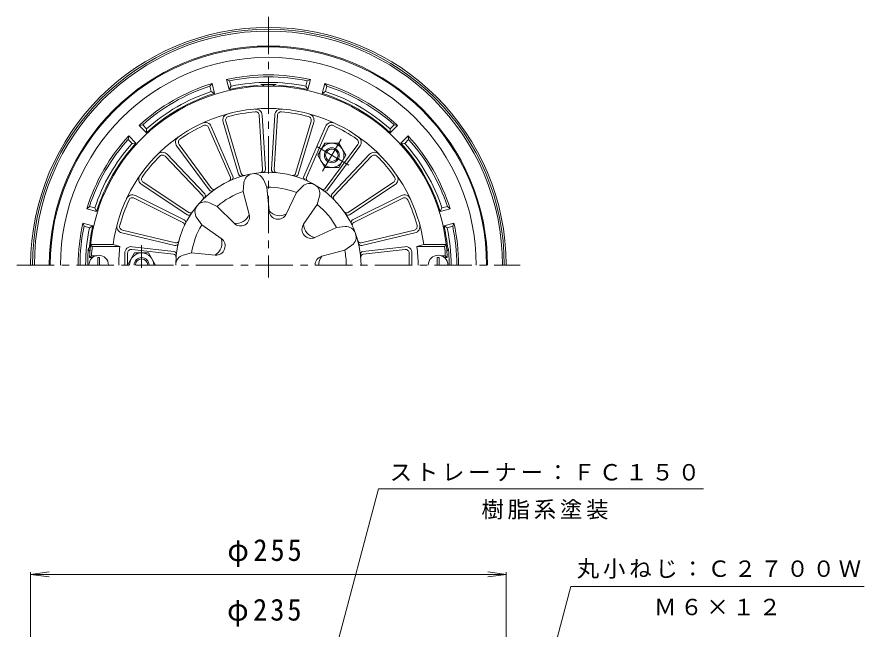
# Model space of a CAD drawing. Units: millimetres, scale not verified. Extents: x -366 to 302, y -461 to 463.
# Drawn here: x -179.7 to 274.6, y 134.6 to 462.9 of the extents above; entities that cross this region are included whole.
import ezdxf

# ---------------------------------------------------------------- set-up
doc = ezdxf.new("R2010")
doc.units = ezdxf.units.MM
doc.header["$LTSCALE"] = 4
doc.linetypes.add('CHAIN1', pattern=[8, 5, -1, 1, -1])
for name, color, linetype, lineweight in [('0-0_通り芯', 3, 'Continuous', 9), ('0-1_ピット', 2, 'Continuous', 9), ('0-2_本体（蓋）', 6, 'Continuous', 5), ('0-4_寸法', 7, 'Continuous', 9), ('0-5_文字', 7, 'Continuous', 9)]:
    doc.layers.add(name, color=color, linetype=linetype, lineweight=lineweight)
doc.styles.add('ＭＳ ゴシック', font='')
doc.styles.get('ＭＳ ゴシック').set_extended_font_data('MS Gothic')

msp = doc.modelspace()

# ---------------------------------------------------------------- linework, layer by layer
at = {"layer": '0-0_通り芯', "linetype": 'CHAIN1'}
for p, q in [((-44.861, 462.906), (-44.861, 323.15)), ((-179.709, 329.808), (90.151, 329.808))]:
    msp.add_line(p, q, dxfattribs=at)
at = {"layer": '0-0_通り芯'}
for radius in [127.5, 126.5, 125.5]:
    msp.add_arc((-44.861, 329.808), radius, 0, 180, dxfattribs=at)
at = {"layer": '0-1_ピット'}
for p, q in [((-75.104, 427.222), (-76.275, 425.798)), ((-73.679, 421.905), (-75.104, 427.222)), ((-65.951, 423.975), (-67.376, 429.292)), ((-65.65, 428.645), (-67.376, 429.292)), ((-64.872, 425.743), (-65.65, 428.645)), ((-24.849, 425.743), (-24.071, 428.645)), ((-22.345, 429.292), (-24.071, 428.645)), ((-23.77, 423.975), (-22.345, 429.292)), ((-16.042, 421.905), (-14.618, 427.222)), ((-13.446, 425.798), (-14.618, 427.222)), ((-75.498, 422.896), (-76.275, 425.798)), ((-73.679, 421.905), (-75.498, 422.896)), ((-64.872, 425.743), (-65.951, 423.975)), ((-23.77, 423.975), (-24.849, 425.743)), ((-14.224, 422.896), (-16.042, 421.905)), ((-14.224, 422.896), (-13.446, 425.798)), ((-112.283, 405.009), (-114.102, 404.706)), ((-110.209, 400.814), (-114.102, 404.706)), ((-110.159, 402.884), (-112.283, 405.009)), ((20.438, 402.884), (22.562, 405.009)), ((20.488, 400.814), (24.38, 404.706)), ((24.38, 404.706), (22.562, 405.009)), ((-110.159, 402.884), (-110.209, 400.814)), ((20.488, 400.814), (20.438, 402.884)), ((-119.758, 399.049), (-120.062, 397.231)), ((-117.937, 395.106), (-120.062, 397.231)), ((-115.866, 395.157), (-119.758, 399.049)), ((26.145, 395.157), (30.037, 399.049)), ((28.216, 395.106), (30.34, 397.231)), ((30.34, 397.231), (30.037, 399.049)), ((-115.866, 395.157), (-117.937, 395.106)), ((28.216, 395.106), (26.145, 395.157)), ((-140.851, 361.223), (-142.274, 360.051)), ((-136.957, 358.627), (-142.274, 360.051)), ((-137.949, 360.445), (-140.851, 361.223)), ((-137.949, 360.445), (-136.957, 358.627)), ((47.236, 358.626), (48.227, 360.445)), ((47.236, 358.626), (52.553, 360.051)), ((48.227, 360.445), (51.13, 361.223)), ((52.553, 360.051), (51.13, 361.223)), ((-139.028, 350.899), (-144.345, 352.324)), ((-143.698, 350.598), (-144.345, 352.324)), ((-140.796, 349.82), (-143.698, 350.598)), ((-140.796, 349.82), (-139.028, 350.899)), ((49.306, 350.899), (54.623, 352.324)), ((51.074, 349.82), (49.306, 350.899)), ((51.074, 349.82), (53.977, 350.598)), ((53.977, 350.598), (54.623, 352.324))]:
    msp.add_line(p, q, dxfattribs=at)
at = {"layer": '0-1_ピット', "color": 4, "linetype": 'CHAIN1'}
for p, q in [((-15.83, 380.091), (-5.583, 397.839)), ((-1.647, 383.379), (-19.769, 393.841)), ((-112.861, 340.447), (-112.861, 328.292))]:
    msp.add_line(p, q, dxfattribs=at)
at = {"layer": '0-1_ピット', "color": 4}
for p, q in [((-7.111, 395.193), (-3.358, 388.693)), ((-14.611, 382.203), (-18.363, 388.703)), ((-3.358, 388.693), (-7.105, 382.203)), ((-14.611, 382.203), (-7.105, 382.203)), ((-120.361, 329.808), (-116.608, 336.308)), ((-116.608, 336.308), (-109.113, 336.308)), ((-105.361, 329.808), (-109.113, 336.308))]:
    msp.add_line(p, q, dxfattribs=at)
msp.add_lwpolyline([(-7.111, 395.193), (-14.616, 395.193), (-18.363, 388.703)], dxfattribs=at)
for centre, radius in [((-10.863, 388.693), 6.5), ((-10.861, 388.698), 4), ((-10.861, 388.698), 3.324)]:
    msp.add_circle(centre, radius, dxfattribs=at)
at = {"layer": '0-1_ピット'}
for centre, radius, start, end in [((-44.861, 329.808), 117.5, 0, 180), ((-44.861, 329.808), 117, 0, 180), ((-44.861, 329.808), 111.441, 0, 180), ((-44.861, 329.808), 102, 77.24745, 102.75252), ((-44.861, 329.808), 102, 107.24745, 132.75252), ((-44.861, 329.808), 101, 78.1216, 101.87843), ((-44.861, 329.808), 98, 78.21725, 101.78276), ((-44.861, 329.808), 102, 47.24745, 72.75252), ((-44.861, 329.808), 101, 108.1216, 131.87843), ((-44.861, 329.808), 98, 108.21725, 131.78276), ((-44.861, 329.808), 96.5, 93.64027, 102.62434), ((-50.861, 424.118), 2, 51.83441, 93.64053), ((-44.861, 329.808), 96.917, 87.58473, 92.41527), ((-48.861, 424.641), 2, 34.69341, 92.41542), ((-40.861, 424.641), 2, 87.58458, 145.30659), ((-38.861, 424.118), 2, 86.35947, 128.16559), ((-44.861, 329.808), 96.5, 77.37563, 86.35973), ((-44.861, 329.808), 98, 48.21725, 71.78276), ((-44.861, 329.808), 101, 48.1216, 71.87843), ((-44.861, 329.808), 96.5, 107.37563, 132.62434), ((-44.861, 329.808), 96.5, 47.37563, 72.62434), ((-44.861, 329.808), 102, 137.24745, 162.75252), ((-44.861, 329.808), 101, 138.1216, 161.87843), ((-44.861, 329.808), 102, 17.24745, 42.75252), ((-44.861, 329.808), 101, 18.1216, 41.87843), ((-44.861, 329.808), 98, 138.21725, 161.78276), ((-44.861, 329.808), 96.5, 137.37563, 162.62434), ((-44.861, 329.808), 96.5, 17.37563, 42.62434), ((-44.861, 329.808), 98, 18.21725, 41.78276), ((-44.861, 329.808), 102, 167.24748, 180), ((-44.861, 329.808), 101, 168.12157, 180), ((-44.861, 329.808), 98, 168.21722, 179.99998), ((-44.861, 329.808), 96.5, 167.37566, 173.92558), ((-44.861, 329.808), 96.5, 6.07442, 12.62434), ((-44.861, 329.808), 98, 0, 11.78276), ((-44.861, 329.808), 101, 0, 11.87843), ((-44.861, 329.808), 102, 0, 12.75252), ((-44.861, 329.808), 96.917, 174.55904, 180), ((-139.35, 338.808), 2, 174.55836, 232.28242), ((-138.83, 339.808), 2, 173.92577, 215.73421), ((49.109, 339.808), 2, 324.26579, 6.07423), ((49.629, 338.808), 2, 307.71758, 5.44164), ((-44.861, 329.808), 96.917, 0, 5.44096)]:
    msp.add_arc(centre, radius, start, end, dxfattribs=at)
at = {"layer": '0-1_ピット', "color": 4}
for centre, radius in [((-112.855, 329.808), 6.5), ((-112.861, 329.808), 4), ((-112.861, 329.808), 3.324)]:
    msp.add_arc(centre, radius, 0, 180, dxfattribs=at)
at = {"layer": '0-2_本体（蓋）'}
for p, q in [((-49.738, 410.135), (-47.964, 380.922)), ((-48.241, 410.226), (-46.468, 381.035)), ((-41.481, 410.226), (-43.253, 381.035)), ((-39.983, 410.135), (-41.757, 380.922)), ((-69.189, 406.533), (-60.871, 378.495)), ((-67.751, 406.959), (-59.426, 378.901)), ((-21.97, 406.959), (-30.295, 378.901)), ((-20.532, 406.533), (-28.851, 378.495)), ((-76.917, 403.623), (-65.259, 376.778)), ((-75.541, 404.22), (-63.892, 377.396)), ((-14.18, 404.22), (-25.829, 377.396)), ((-12.804, 403.623), (-24.462, 376.778)), ((-93.963, 393.585), (-76.557, 370.084)), ((-92.758, 394.478), (-75.339, 370.959)), ((3.036, 394.478), (-14.383, 370.959)), ((4.242, 393.585), (-13.164, 370.084)), ((-100.23, 388.207), (-80.093, 366.969)), ((-99.142, 389.239), (-79.02, 368.017)), ((9.42, 389.239), (-10.701, 368.017)), ((10.509, 388.207), (-9.628, 366.969)), ((-112.815, 372.945), (-88.42, 356.814)), ((-111.987, 374.196), (-87.575, 358.053)), ((-58.42, 369.274), (-58.02, 373.845)), ((-45.617, 371.531), (-47.556, 375.69)), ((22.266, 374.196), (-2.147, 358.053)), ((23.093, 372.944), (-1.301, 356.814)), ((-58.42, 369.274), (-55.091, 356.956)), ((-45.617, 371.531), (-44.533, 358.818)), ((-29.88, 368.756), (-35.247, 357.181)), ((-29.88, 368.756), (-26.635, 372.001)), ((-116.865, 365.748), (-90.678, 352.678)), ((-116.195, 367.09), (-90.028, 354.029)), ((-18.621, 362.256), (-17.433, 366.689)), ((26.473, 367.09), (0.307, 354.029)), ((27.143, 365.748), (0.957, 352.677)), ((-72.259, 361.284), (-76.418, 363.223)), ((-72.259, 361.284), (-63.257, 352.242)), ((-18.621, 362.256), (-25.963, 351.82)), ((-80.616, 351.325), (-83.248, 355.084)), ((-80.616, 351.325), (-70.148, 344.029)), ((-8.349, 350.014), (-19.901, 344.597)), ((-8.349, 350.014), (-3.778, 350.415)), ((-123.47, 347.101), (-95.03, 340.287)), ((-123.121, 348.56), (-94.659, 341.74)), ((33.399, 348.56), (4.938, 341.74)), ((33.749, 347.101), (5.309, 340.287)), ((-139.333, 339.808), (-140.228, 340.808)), ((49.612, 339.808), (50.507, 340.808)), ((-139.333, 339.808), (-124.503, 339.808)), ((-121.861, 336.202), (-121.861, 329.808)), ((-120.361, 329.808), (-120.361, 336.202)), ((-118.133, 338.189), (-95.737, 335.628)), ((-117.963, 339.68), (-95.588, 337.12)), ((-86.081, 336.308), (-90.514, 335.121)), ((-86.081, 336.308), (-73.373, 335.168)), ((-3.903, 337.798), (-16.235, 334.523)), ((-3.903, 337.798), (-0.144, 340.43)), ((28.242, 339.68), (5.867, 337.12)), ((28.412, 338.189), (6.016, 335.628)), ((30.639, 329.808), (30.639, 336.202)), ((32.139, 336.202), (32.139, 329.808)), ((49.612, 339.808), (34.782, 339.808)), ((-139.729, 334.808), (-140.777, 333.808)), ((-140.777, 333.808), (-138.761, 333.808)), ((-139.729, 334.808), (-136.961, 334.808)), ((-135.361, 333.808), (-136.361, 333.808)), ((-136.361, 329.808), (-136.361, 333.808)), ((-135.361, 329.808), (-135.361, 333.808)), ((45.639, 333.808), (46.639, 333.808)), ((45.639, 329.808), (45.639, 333.808)), ((46.639, 329.808), (46.639, 333.808)), ((50.008, 334.808), (47.74, 334.808)), ((51.056, 333.808), (49.54, 333.808)), ((50.008, 334.808), (51.056, 333.808))]:
    msp.add_line(p, q, dxfattribs=at)
for points in [[(-140.228, 340.808), (-128.137, 340.808), (-124.503, 339.808)], [(50.507, 340.808), (38.416, 340.808), (34.782, 339.808)]]:
    msp.add_lwpolyline(points, dxfattribs=at)
for centre, radius, start, end in [((-44.861, 329.808), 96, 2.38802, 177.61198), ((-44.861, 329.808), 84, 7.52463, 172.47537), ((-51.734, 410.014), 3.5, 3.47472, 94.89842), ((-37.987, 410.014), 3.5, 85.10176, 176.52547), ((-65.834, 407.528), 3.5, 105.10176, 196.52547), ((-65.834, 407.528), 2, 105.10176, 196.52547), ((-44.861, 329.808), 82.5, 94.89825, 105.10173), ((-51.734, 410.014), 2, 3.47487, 94.89857), ((-37.987, 410.014), 2, 85.10176, 176.52547), ((-44.861, 329.808), 82.5, 74.89825, 85.10173), ((-23.888, 407.528), 2, 343.47487, 74.89857), ((-23.888, 407.528), 3.5, 343.47472, 74.89842), ((-44.861, 329.808), 82.5, 114.89825, 125.10173), ((-78.752, 402.826), 3.5, 23.47472, 114.89842), ((-78.752, 402.826), 2, 23.47487, 114.89857), ((-10.97, 402.826), 3.5, 65.10176, 156.52547), ((-10.97, 402.826), 2, 65.10176, 156.52547), ((-44.861, 329.808), 82.5, 54.89825, 65.10173), ((-91.151, 395.668), 3.5, 125.10176, 216.52547), ((-91.151, 395.668), 2, 125.10176, 216.52547), ((1.429, 395.668), 2, 323.47487, 54.89857), ((1.429, 395.668), 3.5, 323.47472, 54.89842), ((-44.861, 329.808), 82.5, 134.89825, 145.10173), ((-101.682, 386.831), 3.5, 43.47472, 134.89842), ((-101.682, 386.831), 2, 43.47487, 134.89857), ((11.96, 386.831), 3.5, 45.10176, 136.52547), ((11.96, 386.831), 2, 45.10176, 136.52547), ((-44.861, 329.808), 82.5, 34.89825, 45.10173), ((-110.884, 375.864), 3.5, 145.10176, 236.52547), ((-44.861, 329.808), 49.73, 0, 180), ((-65.268, 376.798), 1.5, 293.47458, 23.4751), ((-59.432, 378.922), 1.5, 196.52489, 286.52541), ((-57.988, 379.328), 1.5, 196.52567, 284.84767), ((-52.541, 373.366), 5.5, 24.99896, 175.00104), ((-49.461, 380.831), 1.5, 275.15231, 3.47432), ((-47.966, 380.944), 1.5, 273.47458, 3.4751), ((-41.756, 380.944), 1.5, 176.52489, 266.52541), ((-40.26, 380.831), 1.5, 176.52567, 264.84767), ((-31.733, 379.328), 1.5, 255.15231, 343.47432), ((-30.289, 378.922), 1.5, 253.47458, 343.4751), ((-24.454, 376.798), 1.5, 156.52489, 246.52541), ((21.163, 375.864), 3.5, 303.47472, 34.89842), ((-110.884, 375.864), 2, 145.10176, 236.52547), ((-66.635, 376.181), 1.5, 295.15231, 23.47432), ((-22.746, 368.112), 5.5, 344.99896, 135.00104), ((-23.087, 376.181), 1.5, 156.52567, 244.84767), ((21.163, 375.864), 2, 303.47487, 34.89857), ((-80.109, 366.985), 1.5, 313.47458, 43.4751), ((-75.352, 370.976), 1.5, 216.52489, 306.52541), ((-74.133, 371.851), 1.5, 216.52567, 304.84767), ((-44.861, 329.808), 41.73, 108.96107, 131.03894), ((-44.861, 329.808), 41.73, 68.96107, 91.03893), ((-15.588, 371.851), 1.5, 235.15231, 323.47432), ((-14.37, 370.976), 1.5, 233.47458, 323.4751), ((-9.613, 366.985), 1.5, 136.52489, 226.52541), ((-44.861, 329.808), 82.5, 154.89825, 165.01146), ((-117.758, 363.958), 3.5, 63.47472, 154.89842), ((-117.758, 363.958), 2, 63.47487, 154.89857), ((-78.743, 358.239), 5.5, 64.99896, 215.00104), ((-81.182, 365.937), 1.5, 315.15231, 43.47432), ((-8.539, 365.937), 1.5, 136.52567, 224.84767), ((28.037, 363.958), 3.5, 25.10176, 116.52547), ((28.037, 363.958), 2, 25.10176, 116.52547), ((-44.861, 329.808), 82.5, 14.89825, 25.10173), ((-44.861, 329.808), 41.73, 28.96106, 51.03893), ((-87.593, 358.065), 1.5, 236.52489, 326.52541), ((-86.747, 359.304), 1.5, 236.52567, 324.84767), ((-59.8, 355.683), 4.878, 224.87517, 15.12476), ((-62.185, 359.815), 7.649, 261.94609, 338.05399), ((-39.672, 359.232), 4.878, 184.87517, 335.12476), ((-38.844, 363.93), 7.649, 221.94609, 298.05399), ((-2.974, 359.304), 1.5, 215.15231, 303.47432), ((-2.128, 358.065), 1.5, 213.47458, 303.4751), ((-122.655, 350.505), 3.5, 165.10176, 256.52547), ((-122.655, 350.505), 2, 165.10176, 256.52547), ((-91.348, 351.335), 1.5, 335.15231, 63.47432), ((-90.698, 352.687), 1.5, 333.47458, 63.4751), ((-44.861, 329.808), 41.73, 148.96107, 171.03893), ((-21.973, 349.014), 4.878, 144.87517, 295.12476), ((-18.318, 352.08), 7.649, 181.94609, 258.05399), ((-3.298, 344.936), 5.5, 304.99896, 95.00104), ((0.977, 352.687), 1.5, 116.52489, 206.52541), ((1.627, 351.335), 1.5, 116.52567, 204.84767), ((32.933, 350.505), 2, 283.47487, 14.89857), ((32.933, 350.505), 3.5, 283.47472, 14.89842), ((-94.68, 341.745), 1.5, 256.52489, 346.52541), ((-94.31, 343.199), 1.5, 256.52567, 344.84767), ((-72.937, 340.027), 4.878, 264.87524, 55.12483), ((-77.42, 341.659), 7.649, 301.94601, 18.05391), ((4.588, 343.199), 1.5, 195.15231, 283.47432), ((4.959, 341.745), 1.5, 193.47458, 283.4751), ((-44.861, 329.808), 95, 173.95767, 176.98305), ((-44.861, 329.808), 80.268, 172.89853, 180), ((-118.361, 336.202), 3.5, 83.47501, 180), ((-118.361, 336.202), 2, 83.47501, 180), ((-95.759, 335.63), 1.5, 353.47458, 83.4751), ((-44.861, 329.808), 41.73, 0, 11.03893), ((6.037, 335.63), 1.5, 96.52489, 186.52541), ((28.639, 336.202), 3.5, 0, 96.52499), ((28.639, 336.202), 2, 0, 96.52499), ((-44.861, 329.808), 80.268, 0, 7.10147), ((-44.861, 329.808), 95, 3.01695, 6.04233), ((-135.861, 329.808), 5.25, 0, 180), ((-95.907, 334.137), 1.5, 355.15231, 83.47432), ((-89.091, 329.808), 5.5, 104.99896, 180), ((-14.982, 329.808), 4.878, 104.87517, 180), ((-10.212, 329.808), 7.649, 141.94609, 180.00018), ((6.186, 334.137), 1.5, 96.52567, 184.84767), ((46.139, 329.808), 5.25, 0, 180)]:
    msp.add_arc(centre, radius, start, end, dxfattribs=at)
at = {"layer": '0-4_寸法'}
for p, q in [((-172.361, 163.916), (-162.446, 165.221)), ((-172.361, -112.516), (-172.361, 165.116)), ((-172.361, 163.916), (82.639, 163.916)), ((-172.361, 163.916), (-162.446, 162.611)), ((82.639, 163.916), (72.725, 165.221)), ((82.639, 163.916), (72.725, 162.611)), ((82.639, -112.516), (82.639, 165.116))]:
    msp.add_line(p, q, dxfattribs=at)
at = {"layer": '0-5_文字'}
for p, q in [((-26.484, 57.382), (14.255, 209.741)), ((14.255, 209.741), (188.51, 209.741)), ((47.164, -105.302), (117.31, 157.318)), ((117.31, 157.318), (274.567, 157.318))]:
    msp.add_line(p, q, dxfattribs=at)

# ---------------------------------------------------------------- texts
at = {"layer": '0-4_寸法', "color": 2, "char_height": 11.73, "attachment_point": 7, "style": 'ＭＳ ゴシック'}
for s, insert in [('\\T1.21;\\W0.95;φ255', (-66.861, 167.916)), ('\\T1.21;\\W0.95;φ235', (-66.986, 135.916))]:
    msp.add_mtext(s, dxfattribs=dict(at, insert=insert))
at = {"layer": '0-5_文字', "char_height": 8.798, "attachment_point": 7, "style": 'ＭＳ ゴシック'}
for s, insert in [('\\T1.17;ストレーナー：ＦＣ１５０', (20.159, 213.823)), ('\\T1.17;樹脂系塗装', (69.358, 193.319)), ('\\T1.17;丸小ねじ：Ｃ２７００Ｗ', (120.547, 161.576)), ('\\T1.17;Ｍ６×１２', (161.938, 141.853))]:
    msp.add_mtext(s, dxfattribs=dict(at, insert=insert))

doc.saveas('drawing.dxf')
